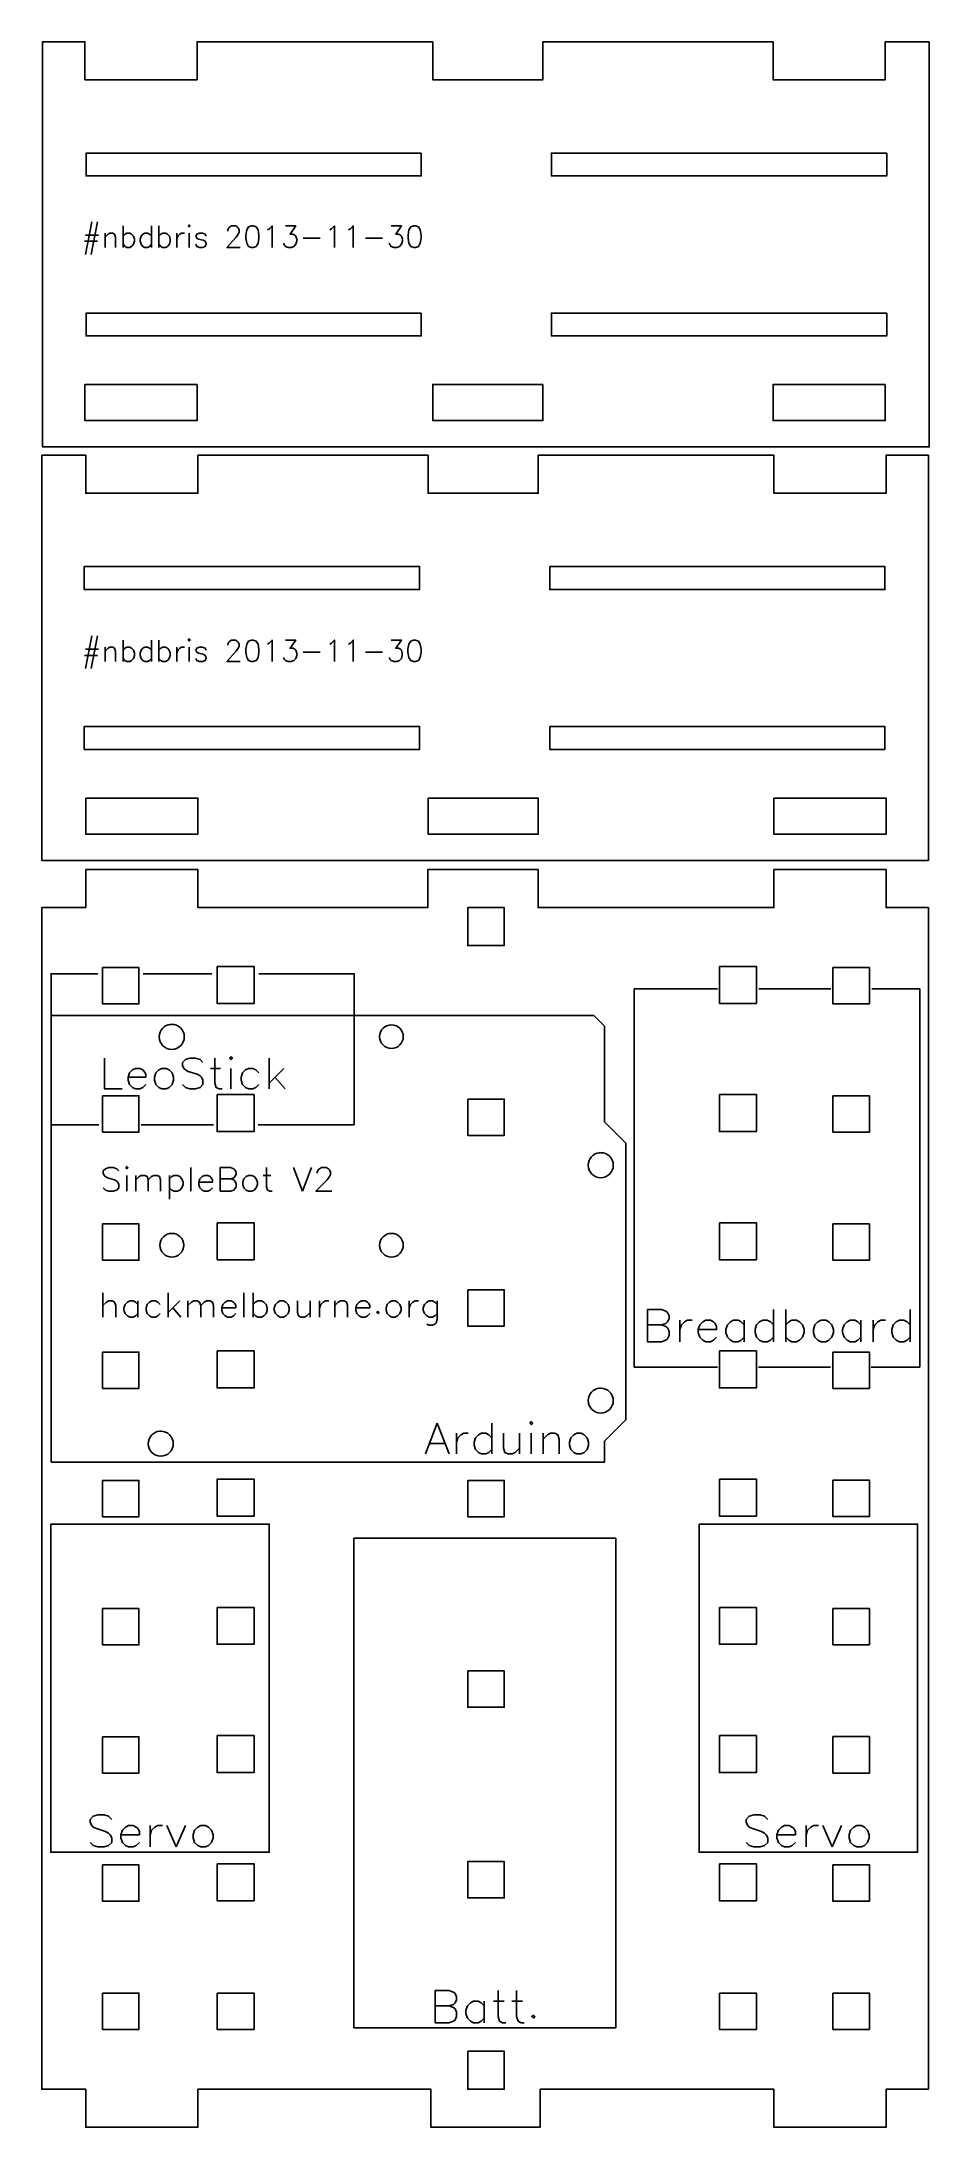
# Model space of a CAD drawing. Extents: x 0 to 105, y 0 to 247.
import ezdxf

# ---------------------------------------------------------------- set-up
doc = ezdxf.new("R2010")
doc.units = 0
for name, color, linetype in [('Additional_Text', 7, 'CONTINUOUS'), ('Arduino', 7, 'CONTINUOUS'), ('Base_plate', 7, 'CONTINUOUS'), ('Battery', 7, 'CONTINUOUS'), ('Breadboard', 7, 'CONTINUOUS'), ('Bumper_plates', 7, 'CONTINUOUS'), ('LeoStick', 7, 'CONTINUOUS'), ('Servos', 7, 'CONTINUOUS')]:
    doc.layers.add(name, color=color, linetype=linetype)

msp = doc.modelspace()

# ---------------------------------------------------------------- linework, layer by layer
at = {"layer": 'Additional_Text', "color": 7}
for points in [[(5.951793, 225.758818), (5.169882, 221.88003)], [(6.622003, 225.758818), (5.840092, 221.88003)], [(9.637948, 225.273969), (9.637948, 222.728515)], [(12.988998, 225.273969), (12.988998, 222.728515)], [(13.882611, 225.273969), (13.882611, 222.728515)], [(17.345363, 225.273969), (17.457065, 225.152757), (17.568766, 225.273969), (17.457065, 225.395181), (17.345363, 225.273969)], [(22.036833, 224.667909), (22.036833, 224.789121), (22.148535, 225.031545), (22.260236, 225.152757), (22.48364, 225.273969), (22.930446, 225.273969), (23.15385, 225.152757), (23.265551, 225.031545), (23.377253, 224.789121), (23.377253, 224.546696), (23.265551, 224.304272), (23.042148, 223.940636), (21.925131, 222.728515), (23.488955, 222.728515)], [(24.829375, 225.273969), (24.49427, 225.152757), (24.270866, 224.789121), (24.159165, 224.18306), (24.159165, 223.819424), (24.270866, 223.213363), (24.49427, 222.849727), (24.829375, 222.728515), (25.052778, 222.728515), (25.387883, 222.849727), (25.611286, 223.213363), (25.722988, 223.819424), (25.722988, 224.18306), (25.611286, 224.789121), (25.387883, 225.152757), (25.052778, 225.273969), (24.829375, 225.273969)], [(26.728303, 224.789121), (26.951706, 224.910333), (27.286811, 225.273969), (27.286811, 222.728515)], [(28.850635, 225.273969), (30.079353, 225.273969), (29.409143, 224.304272), (29.744248, 224.304272), (29.967651, 224.18306), (30.079353, 224.061848), (30.191055, 223.698212), (30.191055, 223.455787), (30.079353, 223.092151), (29.85595, 222.849727), (29.520845, 222.728515), (29.18574, 222.728515), (28.850635, 222.849727), (28.738933, 222.970939), (28.627231, 223.213363)], [(34.100613, 224.789121), (34.324016, 224.910333), (34.659121, 225.273969), (34.659121, 222.728515)], [(36.334646, 224.789121), (36.558049, 224.910333), (36.893154, 225.273969), (36.893154, 222.728515)], [(41.361221, 225.273969), (42.589939, 225.273969), (41.919729, 224.304272), (42.254834, 224.304272), (42.478238, 224.18306), (42.589939, 224.061848), (42.701641, 223.698212), (42.701641, 223.455787), (42.589939, 223.092151), (42.366536, 222.849727), (42.031431, 222.728515), (41.696326, 222.728515), (41.361221, 222.849727), (41.249519, 222.970939), (41.137818, 223.213363)], [(44.042061, 225.273969), (43.706956, 225.152757), (43.483553, 224.789121), (43.371851, 224.18306), (43.371851, 223.819424), (43.483553, 223.213363), (43.706956, 222.849727), (44.042061, 222.728515), (44.265464, 222.728515), (44.600569, 222.849727), (44.823973, 223.213363), (44.935674, 223.819424), (44.935674, 224.18306), (44.823973, 224.789121), (44.600569, 225.152757), (44.265464, 225.273969), (44.042061, 225.273969)], [(5.05818, 223.455787), (6.622003, 223.455787)], [(5.169882, 224.18306), (6.733705, 224.18306)], [(7.515617, 224.425484), (7.515617, 222.728515)], [(7.515617, 223.940636), (7.850722, 224.304272), (8.074125, 224.425484), (8.40923, 224.425484), (8.632633, 224.304272), (8.744335, 223.940636), (8.744335, 222.728515)], [(9.637948, 224.061848), (9.861352, 224.304272), (10.084755, 224.425484), (10.41986, 224.425484), (10.643263, 224.304272), (10.866667, 224.061848), (10.978368, 223.698212), (10.978368, 223.455787), (10.866667, 223.092151), (10.643263, 222.849727), (10.41986, 222.728515), (10.084755, 222.728515), (9.861352, 222.849727), (9.637948, 223.092151)], [(12.988998, 224.061848), (12.765595, 224.304272), (12.542191, 224.425484), (12.207086, 224.425484), (11.983683, 224.304272), (11.76028, 224.061848), (11.648578, 223.698212), (11.648578, 223.455787), (11.76028, 223.092151), (11.983683, 222.849727), (12.207086, 222.728515), (12.542191, 222.728515), (12.765595, 222.849727), (12.988998, 223.092151)], [(13.882611, 224.061848), (14.106015, 224.304272), (14.329418, 224.425484), (14.664523, 224.425484), (14.887926, 224.304272), (15.11133, 224.061848), (15.223031, 223.698212), (15.223031, 223.455787), (15.11133, 223.092151), (14.887926, 222.849727), (14.664523, 222.728515), (14.329418, 222.728515), (14.106015, 222.849727), (13.882611, 223.092151)], [(16.004943, 224.425484), (16.004943, 222.728515)], [(16.004943, 223.698212), (16.116645, 224.061848), (16.340048, 224.304272), (16.563451, 224.425484), (16.898556, 224.425484)], [(17.457065, 224.425484), (17.457065, 222.728515)], [(19.467695, 224.061848), (19.355993, 224.304272), (19.020888, 224.425484), (18.685783, 224.425484), (18.350678, 224.304272), (18.238976, 224.061848), (18.350678, 223.819424), (18.574081, 223.698212), (19.13259, 223.576999), (19.355993, 223.455787), (19.467695, 223.213363), (19.467695, 223.092151), (19.355993, 222.849727), (19.020888, 222.728515), (18.685783, 222.728515), (18.350678, 222.849727), (18.238976, 223.092151)], [(30.972966, 223.819424), (32.983596, 223.819424)], [(38.345276, 223.819424), (40.355906, 223.819424)], [(5.949371, 176.693971), (5.167459, 172.815183)], [(6.619581, 176.693971), (5.837669, 172.815183)], [(9.635526, 176.209122), (9.635526, 173.663668)], [(12.986576, 176.209122), (12.986576, 173.663668)], [(13.880189, 176.209122), (13.880189, 173.663668)], [(17.34294, 176.209122), (17.454642, 176.08791), (17.566344, 176.209122), (17.454642, 176.330334), (17.34294, 176.209122)], [(22.03441, 175.603062), (22.03441, 175.724274), (22.146112, 175.966698), (22.257814, 176.08791), (22.481217, 176.209122), (22.928024, 176.209122), (23.151427, 176.08791), (23.263129, 175.966698), (23.37483, 175.724274), (23.37483, 175.481849), (23.263129, 175.239425), (23.039725, 174.875789), (21.922709, 173.663668), (23.486532, 173.663668)], [(24.826952, 176.209122), (24.491847, 176.08791), (24.268444, 175.724274), (24.156742, 175.118213), (24.156742, 174.754577), (24.268444, 174.148516), (24.491847, 173.78488), (24.826952, 173.663668), (25.050355, 173.663668), (25.38546, 173.78488), (25.608864, 174.148516), (25.720565, 174.754577), (25.720565, 175.118213), (25.608864, 175.724274), (25.38546, 176.08791), (25.050355, 176.209122), (24.826952, 176.209122)], [(26.72588, 175.724274), (26.949284, 175.845486), (27.284389, 176.209122), (27.284389, 173.663668)], [(28.848212, 176.209122), (30.07693, 176.209122), (29.40672, 175.239425), (29.741825, 175.239425), (29.965229, 175.118213), (30.07693, 174.997001), (30.188632, 174.633365), (30.188632, 174.39094), (30.07693, 174.027304), (29.853527, 173.78488), (29.518422, 173.663668), (29.183317, 173.663668), (28.848212, 173.78488), (28.73651, 173.906092), (28.624809, 174.148516)], [(34.09819, 175.724274), (34.321594, 175.845486), (34.656699, 176.209122), (34.656699, 173.663668)], [(36.332223, 175.724274), (36.555627, 175.845486), (36.890732, 176.209122), (36.890732, 173.663668)], [(41.358798, 176.209122), (42.587517, 176.209122), (41.917307, 175.239425), (42.252412, 175.239425), (42.475815, 175.118213), (42.587517, 174.997001), (42.699218, 174.633365), (42.699218, 174.39094), (42.587517, 174.027304), (42.364113, 173.78488), (42.029008, 173.663668), (41.693903, 173.663668), (41.358798, 173.78488), (41.247097, 173.906092), (41.135395, 174.148516)], [(44.039638, 176.209122), (43.704533, 176.08791), (43.48113, 175.724274), (43.369428, 175.118213), (43.369428, 174.754577), (43.48113, 174.148516), (43.704533, 173.78488), (44.039638, 173.663668), (44.263042, 173.663668), (44.598147, 173.78488), (44.82155, 174.148516), (44.933252, 174.754577), (44.933252, 175.118213), (44.82155, 175.724274), (44.598147, 176.08791), (44.263042, 176.209122), (44.039638, 176.209122)], [(5.055757, 174.39094), (6.619581, 174.39094)], [(5.167459, 175.118213), (6.731282, 175.118213)], [(7.513194, 175.360637), (7.513194, 173.663668)], [(7.513194, 174.875789), (7.848299, 175.239425), (8.071702, 175.360637), (8.406807, 175.360637), (8.630211, 175.239425), (8.741912, 174.875789), (8.741912, 173.663668)], [(9.635526, 174.997001), (9.858929, 175.239425), (10.082332, 175.360637), (10.417437, 175.360637), (10.640841, 175.239425), (10.864244, 174.997001), (10.975946, 174.633365), (10.975946, 174.39094), (10.864244, 174.027304), (10.640841, 173.78488), (10.417437, 173.663668), (10.082332, 173.663668), (9.858929, 173.78488), (9.635526, 174.027304)], [(12.986576, 174.997001), (12.763172, 175.239425), (12.539769, 175.360637), (12.204664, 175.360637), (11.981261, 175.239425), (11.757857, 174.997001), (11.646156, 174.633365), (11.646156, 174.39094), (11.757857, 174.027304), (11.981261, 173.78488), (12.204664, 173.663668), (12.539769, 173.663668), (12.763172, 173.78488), (12.986576, 174.027304)], [(13.880189, 174.997001), (14.103592, 175.239425), (14.326996, 175.360637), (14.662101, 175.360637), (14.885504, 175.239425), (15.108907, 174.997001), (15.220609, 174.633365), (15.220609, 174.39094), (15.108907, 174.027304), (14.885504, 173.78488), (14.662101, 173.663668), (14.326996, 173.663668), (14.103592, 173.78488), (13.880189, 174.027304)], [(16.002521, 175.360637), (16.002521, 173.663668)], [(16.002521, 174.633365), (16.114222, 174.997001), (16.337625, 175.239425), (16.561029, 175.360637), (16.896134, 175.360637)], [(17.454642, 175.360637), (17.454642, 173.663668)], [(19.465272, 174.997001), (19.35357, 175.239425), (19.018465, 175.360637), (18.68336, 175.360637), (18.348255, 175.239425), (18.236554, 174.997001), (18.348255, 174.754577), (18.571659, 174.633365), (19.130167, 174.512152), (19.35357, 174.39094), (19.465272, 174.148516), (19.465272, 174.027304), (19.35357, 173.78488), (19.018465, 173.663668), (18.68336, 173.663668), (18.348255, 173.78488), (18.236554, 174.027304)], [(30.970544, 174.754577), (32.981174, 174.754577)], [(38.342853, 174.754577), (40.353483, 174.754577)], [(9.140129, 113.300078), (8.873463, 113.566744), (8.473463, 113.700078), (7.940129, 113.700078), (7.540129, 113.566744), (7.273463, 113.300078), (7.273463, 113.033411), (7.406796, 112.766744), (7.540129, 112.633411), (7.806796, 112.500078), (8.606796, 112.233411), (8.873463, 112.100078), (9.006796, 111.966744), (9.140129, 111.700078), (9.140129, 111.300078), (8.873463, 111.033411), (8.473463, 110.900078), (7.940129, 110.900078), (7.540129, 111.033411), (7.273463, 111.300078)], [(9.940129, 113.700078), (10.073463, 113.566744), (10.206796, 113.700078), (10.073463, 113.833411), (9.940129, 113.700078)], [(17.673463, 113.700078), (17.673463, 110.900078)], [(21.140129, 113.700078), (21.140129, 110.900078)], [(21.140129, 113.700078), (22.340129, 113.700078), (22.740129, 113.566744), (22.873463, 113.433411), (23.006796, 113.166744), (23.006796, 112.900078), (22.873463, 112.633411), (22.740129, 112.500078), (22.340129, 112.366744)], [(26.606796, 113.700078), (26.606796, 111.433411), (26.740129, 111.033411), (27.006796, 110.900078), (27.273462, 110.900078)], [(29.806796, 113.700078), (30.873462, 110.900078)], [(31.940129, 113.700078), (30.873462, 110.900078)], [(32.606796, 113.033411), (32.606796, 113.166744), (32.740129, 113.433411), (32.873462, 113.566744), (33.140129, 113.700078), (33.673462, 113.700078), (33.940129, 113.566744), (34.073462, 113.433411), (34.206796, 113.166744), (34.206796, 112.900078), (34.073462, 112.633411), (33.806796, 112.233411), (32.473462, 110.900078), (34.340129, 110.900078)], [(10.073463, 112.766744), (10.073463, 110.900078)], [(11.140129, 112.766744), (11.140129, 110.900078)], [(11.140129, 112.233411), (11.540129, 112.633411), (11.806796, 112.766744), (12.206796, 112.766744), (12.473463, 112.633411), (12.606796, 112.233411), (12.606796, 110.900078)], [(12.606796, 112.233411), (13.006796, 112.633411), (13.273463, 112.766744), (13.673463, 112.766744), (13.940129, 112.633411), (14.073463, 112.233411), (14.073463, 110.900078)], [(15.140129, 112.766744), (15.140129, 109.966744)], [(15.140129, 112.366744), (15.406796, 112.633411), (15.673463, 112.766744), (16.073463, 112.766744), (16.340129, 112.633411), (16.606796, 112.366744), (16.740129, 111.966744), (16.740129, 111.700078), (16.606796, 111.300078), (16.340129, 111.033411), (16.073463, 110.900078), (15.673463, 110.900078), (15.406796, 111.033411), (15.140129, 111.300078)], [(18.606796, 111.966744), (20.206796, 111.966744), (20.206796, 112.233411), (20.073463, 112.500078), (19.940129, 112.633411), (19.673463, 112.766744), (19.273463, 112.766744), (19.006796, 112.633411), (18.740129, 112.366744), (18.606796, 111.966744), (18.606796, 111.700078), (18.740129, 111.300078), (19.006796, 111.033411), (19.273463, 110.900078), (19.673463, 110.900078), (19.940129, 111.033411), (20.206796, 111.300078)], [(21.140129, 112.366744), (22.340129, 112.366744), (22.740129, 112.233411), (22.873463, 112.100078), (23.006796, 111.833411), (23.006796, 111.433411), (22.873463, 111.166744), (22.740129, 111.033411), (22.340129, 110.900078), (21.140129, 110.900078)], [(24.473462, 112.766744), (24.206796, 112.633411), (23.940129, 112.366744), (23.806796, 111.966744), (23.806796, 111.700078), (23.940129, 111.300078), (24.206796, 111.033411), (24.473462, 110.900078), (24.873462, 110.900078), (25.140129, 111.033411), (25.406796, 111.300078), (25.540129, 111.700078), (25.540129, 111.966744), (25.406796, 112.366744), (25.140129, 112.633411), (24.873462, 112.766744), (24.473462, 112.766744)], [(26.206796, 112.766744), (27.140129, 112.766744)], [(7.249087, 98.878623), (7.249087, 95.982071)], [(14.973225, 98.878623), (14.973225, 95.982071)], [(23.938742, 98.878623), (23.938742, 95.982071)], [(25.042191, 98.878623), (25.042191, 95.982071)], [(7.249087, 97.361381), (7.66288, 97.775174), (7.938742, 97.913105), (8.352535, 97.913105), (8.628398, 97.775174), (8.766329, 97.361381), (8.766329, 95.982071)], [(11.387018, 97.499312), (11.111156, 97.775174), (10.835294, 97.913105), (10.421501, 97.913105), (10.145639, 97.775174), (9.869777, 97.499312), (9.731846, 97.085519), (9.731846, 96.809657), (9.869777, 96.395864), (10.145639, 96.120002), (10.421501, 95.982071), (10.835294, 95.982071), (11.111156, 96.120002), (11.387018, 96.395864)], [(11.387018, 97.913105), (11.387018, 95.982071)], [(14.007708, 97.499312), (13.731846, 97.775174), (13.455984, 97.913105), (13.042191, 97.913105), (12.766329, 97.775174), (12.490466, 97.499312), (12.352535, 97.085519), (12.352535, 96.809657), (12.490466, 96.395864), (12.766329, 96.120002), (13.042191, 95.982071), (13.455984, 95.982071), (13.731846, 96.120002), (14.007708, 96.395864)], [(16.352535, 97.913105), (14.973225, 96.533795)], [(15.524949, 97.085519), (16.490466, 95.982071)], [(17.318053, 97.913105), (17.318053, 95.982071)], [(17.318053, 97.361381), (17.731846, 97.775174), (18.007708, 97.913105), (18.421501, 97.913105), (18.697363, 97.775174), (18.835294, 97.361381), (18.835294, 95.982071)], [(18.835294, 97.361381), (19.249087, 97.775174), (19.524949, 97.913105), (19.938742, 97.913105), (20.214604, 97.775174), (20.352535, 97.361381), (20.352535, 95.982071)], [(21.318053, 97.085519), (22.973225, 97.085519), (22.973225, 97.361381), (22.835294, 97.637243), (22.697363, 97.775174), (22.421501, 97.913105), (22.007708, 97.913105), (21.731846, 97.775174), (21.455984, 97.499312), (21.318053, 97.085519), (21.318053, 96.809657), (21.455984, 96.395864), (21.731846, 96.120002), (22.007708, 95.982071), (22.421501, 95.982071), (22.697363, 96.120002), (22.973225, 96.395864)], [(25.042191, 97.499312), (25.318053, 97.775174), (25.593915, 97.913105), (26.007708, 97.913105), (26.28357, 97.775174), (26.559432, 97.499312), (26.697363, 97.085519), (26.697363, 96.809657), (26.559432, 96.395864), (26.28357, 96.120002), (26.007708, 95.982071), (25.593915, 95.982071), (25.318053, 96.120002), (25.042191, 96.395864)], [(28.214604, 97.913105), (27.938742, 97.775174), (27.66288, 97.499312), (27.524949, 97.085519), (27.524949, 96.809657), (27.66288, 96.395864), (27.938742, 96.120002), (28.214604, 95.982071), (28.628397, 95.982071), (28.90426, 96.120002), (29.180122, 96.395864), (29.318053, 96.809657), (29.318053, 97.085519), (29.180122, 97.499312), (28.90426, 97.775174), (28.628397, 97.913105), (28.214604, 97.913105)], [(30.28357, 97.913105), (30.28357, 96.533795), (30.421501, 96.120002), (30.697363, 95.982071), (31.111156, 95.982071), (31.387018, 96.120002), (31.800811, 96.533795)], [(31.800811, 97.913105), (31.800811, 95.982071)], [(32.90426, 97.913105), (32.90426, 95.982071)], [(32.90426, 97.085519), (33.042191, 97.499312), (33.318053, 97.775174), (33.593915, 97.913105), (34.007708, 97.913105)], [(34.697363, 97.913105), (34.697363, 95.982071)], [(34.697363, 97.361381), (35.111156, 97.775174), (35.387018, 97.913105), (35.800811, 97.913105), (36.076673, 97.775174), (36.214604, 97.361381), (36.214604, 95.982071)], [(37.180122, 97.085519), (38.835294, 97.085519), (38.835294, 97.361381), (38.697363, 97.637243), (38.559432, 97.775174), (38.28357, 97.913105), (37.869777, 97.913105), (37.593915, 97.775174), (37.318053, 97.499312), (37.180122, 97.085519), (37.180122, 96.809657), (37.318053, 96.395864), (37.593915, 96.120002), (37.869777, 95.982071), (38.28357, 95.982071), (38.559432, 96.120002), (38.835294, 96.395864)], [(39.800811, 96.671726), (39.66288, 96.533795), (39.800811, 96.395864), (39.938742, 96.533795), (39.800811, 96.671726)], [(41.455984, 97.913105), (41.180122, 97.775174), (40.904259, 97.499312), (40.766328, 97.085519), (40.766328, 96.809657), (40.904259, 96.395864), (41.180122, 96.120002), (41.455984, 95.982071), (41.869777, 95.982071), (42.145639, 96.120002), (42.421501, 96.395864), (42.559432, 96.809657), (42.559432, 97.085519), (42.421501, 97.499312), (42.145639, 97.775174), (41.869777, 97.913105), (41.455984, 97.913105)], [(43.524949, 97.913105), (43.524949, 95.982071)], [(43.524949, 97.085519), (43.66288, 97.499312), (43.938742, 97.775174), (44.214604, 97.913105), (44.628397, 97.913105)], [(46.835294, 97.499312), (46.559432, 97.775174), (46.28357, 97.913105), (45.869777, 97.913105), (45.593915, 97.775174), (45.318053, 97.499312), (45.180122, 97.085519), (45.180122, 96.809657), (45.318053, 96.395864), (45.593915, 96.120002), (45.869777, 95.982071), (46.28357, 95.982071), (46.559432, 96.120002), (46.835294, 96.395864)], [(46.835294, 97.913105), (46.835294, 95.706209), (46.697363, 95.292416), (46.559432, 95.154485), (46.28357, 95.016554), (45.869777, 95.016554), (45.593915, 95.154485)]]:
    msp.add_lwpolyline(points, dxfattribs=at)
at = {"layer": 'Arduino', "color": 7}
for points in [[(1.1, 78.783874), (66.636818, 78.783874), (66.636818, 81.304525), (69.157461, 83.825167), (69.157461, 116.593569), (66.636818, 119.114217), (66.636818, 130.457132), (65.37649, 131.717457), (1.1, 131.717452), (1.1, 78.783874)], [(46.843466, 83.433657), (45.452162, 79.781483)], [(46.843466, 83.433657), (48.234771, 79.781483)], [(49.104336, 82.216266), (49.104336, 79.781483)], [(49.104336, 81.172787), (49.278249, 81.694526), (49.626075, 82.042353), (49.973901, 82.216266), (50.49564, 82.216266)], [(53.278249, 81.694526), (52.930423, 82.042353), (52.582597, 82.216266), (52.060858, 82.216266), (51.713031, 82.042353), (51.365205, 81.694526), (51.191292, 81.172787), (51.191292, 80.824961), (51.365205, 80.303222), (51.713031, 79.955396), (52.060858, 79.781483), (52.582597, 79.781483), (52.930423, 79.955396), (53.278249, 80.303222)], [(53.278249, 83.433657), (53.278249, 79.781483)], [(54.669553, 82.216266), (54.669553, 80.477135), (54.843466, 79.955396), (55.191292, 79.781483), (55.713031, 79.781483), (56.060858, 79.955396), (56.582597, 80.477135)], [(56.582597, 82.216266), (56.582597, 79.781483)], [(57.799988, 83.433657), (57.973901, 83.259744), (58.147814, 83.433657), (57.973901, 83.60757), (57.799988, 83.433657)], [(57.973901, 82.216266), (57.973901, 79.781483)], [(59.365205, 82.216266), (59.365205, 79.781483)], [(59.365205, 81.520613), (59.886945, 82.042353), (60.234771, 82.216266), (60.75651, 82.216266), (61.104336, 82.042353), (61.278249, 81.520613), (61.278249, 79.781483)], [(63.365205, 82.216266), (63.017379, 82.042353), (62.669553, 81.694526), (62.49564, 81.172787), (62.49564, 80.824961), (62.669553, 80.303222), (63.017379, 79.955396), (63.365205, 79.781483), (63.886945, 79.781483), (64.234771, 79.955396), (64.582597, 80.303222), (64.75651, 80.824961), (64.75651, 81.172787), (64.582597, 81.694526), (64.234771, 82.042353), (63.886945, 82.216266), (63.365205, 82.216266)], [(45.973901, 80.998874), (47.713031, 80.998874)]]:
    msp.add_lwpolyline(points, dxfattribs=at)
at = {"layer": 'Base_plate', "color": 7}
for points in [[(5.203472, 149.000901), (5.203472, 144.502985), (0, 144.502985), (0, 4.503138), (5.203472, 4.503138), (5.203472, -0.003612), (18.494375, -0.003612), (18.494375, 4.503138), (46.090417, 4.503138), (46.090417, -0.003612), (59.010903, -0.003612), (59.010903, 4.503138), (86.703958, 4.503138), (86.703958, -0.003612), (99.986042, -0.003612), (99.986042, 4.503138), (105.004306, 4.503138), (105.004306, 144.502985), (99.986042, 144.502985), (99.986042, 149.000901), (86.703958, 149.000901), (86.703958, 144.502985), (58.781597, 144.502985), (58.781597, 149.000901), (45.737639, 149.000901), (45.737639, 144.502985), (18.494375, 144.502985), (18.494375, 149.000901), (5.203472, 149.000901), (5.203472, 149.000901)], [(50.447222, 144.502985), (54.759931, 144.502985), (54.759931, 139.996249), (50.447222, 139.996249), (50.447222, 144.502985), (50.447222, 144.502985)], [(7.196667, 137.403332), (11.500556, 137.403332), (11.500556, 133.090624), (7.196667, 133.090624), (7.196667, 137.403332), (7.196667, 137.403332)], [(20.760972, 137.535624), (25.135417, 137.535624), (25.135417, 133.161179), (20.760972, 133.161179), (20.760972, 137.535624), (20.760972, 137.535624)], [(80.248125, 137.535624), (84.631389, 137.535624), (84.631389, 133.161179), (80.248125, 133.161179), (80.248125, 137.535624), (80.248125, 137.535624)], [(93.688958, 137.403332), (98.001667, 137.403332), (98.001667, 133.099443), (93.688958, 133.099443), (93.688958, 137.403332), (93.688958, 137.403332)], [(15.248819, 130.674096), (15.248819, 130.674096)], [(41.407292, 130.621179), (41.407292, 130.621179)], [(7.196667, 122.216249), (11.500556, 122.216249), (11.500556, 117.90354), (7.196667, 117.90354), (7.196667, 122.216249), (7.196667, 122.216249)], [(20.760972, 122.34854), (25.135417, 122.34854), (25.135417, 117.974096), (20.760972, 117.974096), (20.760972, 122.34854), (20.760972, 122.34854)], [(50.447222, 121.810554), (54.759931, 121.810554), (54.759931, 117.506665), (50.447222, 117.506665), (50.447222, 121.810554), (50.447222, 121.810554)], [(80.248125, 122.34854), (84.631389, 122.34854), (84.631389, 117.974096), (80.248125, 117.974096), (80.248125, 122.34854), (80.248125, 122.34854)], [(93.688958, 122.216249), (98.001667, 122.216249), (98.001667, 117.91236), (93.688958, 117.91236), (93.688958, 122.216249), (93.688958, 122.216249)], [(66.048819, 115.469374), (66.048819, 115.469374)], [(7.196667, 107.020346), (11.500556, 107.020346), (11.500556, 102.716457), (7.196667, 102.716457), (7.196667, 107.020346), (7.196667, 107.020346)], [(20.760972, 107.161457), (25.135417, 107.161457), (25.135417, 102.787013), (20.760972, 102.787013), (20.760972, 107.161457), (20.760972, 107.161457)], [(80.248125, 107.161457), (84.631389, 107.161457), (84.631389, 102.787013), (80.248125, 102.787013), (80.248125, 107.161457), (80.248125, 107.161457)], [(93.688958, 107.029165), (98.001667, 107.029165), (98.001667, 102.725276), (93.688958, 102.725276), (93.688958, 107.029165), (93.688958, 107.029165)], [(15.407569, 105.909096), (15.407569, 105.909096)], [(41.407292, 105.909096), (41.407292, 105.909096)], [(50.447222, 99.232776), (54.759931, 99.232776), (54.759931, 94.920068), (50.447222, 94.920068), (50.447222, 99.232776), (50.447222, 99.232776)], [(7.196667, 91.833263), (11.500556, 91.833263), (11.500556, 87.529374), (7.196667, 87.529374), (7.196667, 91.833263), (7.196667, 91.833263)], [(20.760972, 91.974374), (25.135417, 91.974374), (25.135417, 87.599929), (20.760972, 87.599929), (20.760972, 91.974374), (20.760972, 91.974374)], [(80.248125, 91.974374), (84.631389, 91.974374), (84.631389, 87.599929), (80.248125, 87.599929), (80.248125, 91.974374), (80.248125, 91.974374)], [(93.688958, 91.842082), (98.001667, 91.842082), (98.001667, 87.538193), (93.688958, 87.538193), (93.688958, 91.842082), (93.688958, 91.842082)], [(66.048819, 87.573471), (66.048819, 87.573471)], [(13.943542, 82.475832), (13.943542, 82.475832)], [(7.196667, 76.646179), (11.500556, 76.646179), (11.500556, 72.34229), (7.196667, 72.34229), (7.196667, 76.646179), (7.196667, 76.646179)], [(20.760972, 76.78729), (25.135417, 76.78729), (25.135417, 72.412846), (20.760972, 72.412846), (20.760972, 76.78729), (20.760972, 76.78729)], [(50.447222, 76.646179), (54.759931, 76.646179), (54.759931, 72.34229), (50.447222, 72.34229), (50.447222, 76.646179), (50.447222, 76.646179)], [(80.248125, 76.78729), (84.631389, 76.78729), (84.631389, 72.412846), (80.248125, 72.412846), (80.248125, 76.78729), (80.248125, 76.78729)], [(93.688958, 76.654999), (98.001667, 76.654999), (98.001667, 72.35111), (93.688958, 72.35111), (93.688958, 76.654999), (93.688958, 76.654999)], [(7.196667, 61.459096), (11.500556, 61.459096), (11.500556, 57.155207), (7.196667, 57.155207), (7.196667, 61.459096), (7.196667, 61.459096)], [(20.760972, 61.600207), (25.135417, 61.600207), (25.135417, 57.216943), (20.760972, 57.216943), (20.760972, 61.600207), (20.760972, 61.600207)], [(80.248125, 61.600207), (84.631389, 61.600207), (84.631389, 57.216943), (80.248125, 57.216943), (80.248125, 61.600207), (80.248125, 61.600207)], [(93.688958, 61.467915), (98.001667, 61.467915), (98.001667, 57.164026), (93.688958, 57.164026), (93.688958, 61.467915), (93.688958, 61.467915)], [(50.447222, 54.068401), (54.759931, 54.068401), (54.759931, 49.755693), (50.447222, 49.755693), (50.447222, 54.068401), (50.447222, 54.068401)], [(7.196667, 46.272013), (11.500556, 46.272013), (11.500556, 41.968124), (7.196667, 41.968124), (7.196667, 46.272013), (7.196667, 46.272013)], [(20.760972, 46.404304), (25.135417, 46.404304), (25.135417, 42.02986), (20.760972, 42.02986), (20.760972, 46.404304), (20.760972, 46.404304)], [(80.248125, 46.404304), (84.631389, 46.404304), (84.631389, 42.02986), (80.248125, 42.02986), (80.248125, 46.404304), (80.248125, 46.404304)], [(93.688958, 46.280832), (98.001667, 46.280832), (98.001667, 41.968124), (93.688958, 41.968124), (93.688958, 46.280832), (93.688958, 46.280832)], [(7.196667, 31.084929), (11.500556, 31.084929), (11.500556, 26.78104), (7.196667, 26.78104), (7.196667, 31.084929), (7.196667, 31.084929)], [(20.760972, 31.217221), (25.135417, 31.217221), (25.135417, 26.842776), (20.760972, 26.842776), (20.760972, 31.217221), (20.760972, 31.217221)], [(50.447222, 31.481804), (54.759931, 31.481804), (54.759931, 27.169096), (50.447222, 27.169096), (50.447222, 31.481804), (50.447222, 31.481804)], [(80.248125, 31.217221), (84.631389, 31.217221), (84.631389, 26.842776), (80.248125, 26.842776), (80.248125, 31.217221), (80.248125, 31.217221)], [(93.688958, 31.093749), (98.001667, 31.093749), (98.001667, 26.78104), (93.688958, 26.78104), (93.688958, 31.093749), (93.688958, 31.093749)], [(7.196667, 15.897846), (11.500556, 15.897846), (11.500556, 11.593971), (7.196667, 11.593971), (7.196667, 15.897846), (7.196667, 15.897846)], [(20.760972, 15.897846), (25.135417, 15.897846), (25.135417, 11.593971), (20.760972, 11.593971), (20.760972, 15.897846), (20.760972, 15.897846)], [(80.248125, 15.897846), (84.631389, 15.897846), (84.631389, 11.593971), (80.248125, 11.593971), (80.248125, 15.897846), (80.248125, 15.897846)], [(93.688958, 15.897846), (98.001667, 15.897846), (98.001667, 11.593971), (93.688958, 11.593971), (93.688958, 15.897846), (93.688958, 15.897846)], [(50.447222, 9.001026), (54.759931, 9.001026), (54.759931, 4.503138), (50.447222, 4.503138), (50.447222, 9.001026), (50.447222, 9.001026)]]:
    msp.add_lwpolyline(points, dxfattribs=at)
for points in [[(13.917083, 129.192429), (13.917083, 129.959964), (14.501393, 130.598266), (15.248819, 130.674096)], [(15.39875, 127.710763), (14.580046, 127.710763), (13.917083, 128.373725), (13.917083, 129.192429)], [(15.248819, 130.674096), (15.298648, 130.679148), (15.347581, 130.674096), (15.39875, 130.674096)], [(15.39875, 130.674096), (16.217453, 130.674096), (16.880417, 130.011136), (16.880417, 129.192429)], [(16.880417, 129.192429), (16.880417, 128.373725), (16.217453, 127.710763), (15.39875, 127.710763)], [(39.996181, 129.218888), (39.996181, 129.99446), (40.63172, 130.621179), (41.407292, 130.621179)], [(41.407292, 127.816596), (40.63172, 127.816596), (39.996181, 128.443315), (39.996181, 129.218888)], [(41.407292, 130.621179), (42.182864, 130.621179), (42.809583, 129.99446), (42.809583, 129.218888)], [(42.809583, 129.218888), (42.809583, 128.443315), (42.182864, 127.816596), (41.407292, 127.816596)], [(64.717083, 113.987707), (64.717083, 114.755241), (65.301393, 115.393543), (66.048819, 115.469374)], [(66.19875, 112.50604), (65.380046, 112.50604), (64.717083, 113.169003), (64.717083, 113.987707)], [(66.048819, 115.469374), (66.098649, 115.474425), (66.14758, 115.469374), (66.19875, 115.469374)], [(66.19875, 115.469374), (67.017454, 115.469374), (67.680417, 114.806414), (67.680417, 113.987707)], [(67.680417, 113.987707), (67.680417, 113.169003), (67.017454, 112.50604), (66.19875, 112.50604)], [(13.996458, 104.506804), (13.996458, 105.282376), (14.631997, 105.909096), (15.407569, 105.909096)], [(15.407569, 103.095693), (14.631997, 103.095693), (13.996458, 103.731232), (13.996458, 104.506804)], [(15.407569, 105.909096), (16.183142, 105.909096), (16.809861, 105.282376), (16.809861, 104.506804)], [(16.809861, 104.506804), (16.809861, 103.731232), (16.183142, 103.095693), (15.407569, 103.095693)], [(39.996181, 104.506804), (39.996181, 105.282376), (40.63172, 105.909096), (41.407292, 105.909096)], [(41.407292, 103.095693), (40.63172, 103.095693), (39.996181, 103.731232), (39.996181, 104.506804)], [(41.407292, 105.909096), (42.182864, 105.909096), (42.809583, 105.282376), (42.809583, 104.506804)], [(42.809583, 104.506804), (42.809583, 103.731232), (42.182864, 103.095693), (41.407292, 103.095693)], [(64.717083, 86.091804), (64.717083, 86.859339), (65.301393, 87.497641), (66.048819, 87.573471)], [(66.048819, 87.573471), (66.098649, 87.578523), (66.14758, 87.573471), (66.19875, 87.573471)], [(66.19875, 87.573471), (67.017454, 87.573471), (67.680417, 86.910511), (67.680417, 86.091804)], [(66.19875, 84.610138), (65.380046, 84.610138), (64.717083, 85.2731), (64.717083, 86.091804)], [(67.680417, 86.091804), (67.680417, 85.2731), (67.017454, 84.610138), (66.19875, 84.610138)], [(12.611806, 80.985346), (12.611806, 81.75288), (13.196115, 82.399034), (13.943542, 82.475832)], [(13.943542, 82.475832), (13.99337, 82.48094), (14.042303, 82.475832), (14.093472, 82.475832)], [(14.093472, 82.475832), (14.912175, 82.475832), (15.575139, 81.804053), (15.575139, 80.985346)], [(14.093472, 79.503679), (13.274768, 79.503679), (12.611806, 80.166642), (12.611806, 80.985346)], [(15.575139, 80.985346), (15.575139, 80.166642), (14.912175, 79.503679), (14.093472, 79.503679)]]:
    msp.add_open_spline(points, degree=3, dxfattribs=at)
at = {"layer": 'Battery', "color": 7}
for points in [[(36.967174, 69.779916), (67.967174, 69.779916), (67.967174, 11.779916), (36.967174, 11.779916), (36.967174, 69.779916)], [(46.578483, 16.198836), (46.578483, 12.380655)], [(46.578483, 16.198836), (48.214847, 16.198836), (48.760302, 16.017018), (48.94212, 15.8352), (49.123938, 15.471564), (49.123938, 15.107927), (48.94212, 14.744291), (48.760302, 14.562473), (48.214847, 14.380655)], [(52.396665, 14.380655), (52.033029, 14.744291), (51.669393, 14.926109), (51.123938, 14.926109), (50.760302, 14.744291), (50.396665, 14.380655), (50.214847, 13.8352), (50.214847, 13.471564), (50.396665, 12.926109), (50.760302, 12.562473), (51.123938, 12.380655), (51.669393, 12.380655), (52.033029, 12.562473), (52.396665, 12.926109)], [(52.396665, 14.926109), (52.396665, 12.380655)], [(53.487574, 14.926109), (54.760302, 14.926109)], [(54.033029, 16.198836), (54.033029, 13.107927), (54.214847, 12.562473), (54.578483, 12.380655), (54.94212, 12.380655)], [(55.669393, 14.926109), (56.94212, 14.926109)], [(56.214847, 16.198836), (56.214847, 13.107927), (56.396665, 12.562473), (56.760302, 12.380655), (57.123938, 12.380655)], [(46.578483, 14.380655), (48.214847, 14.380655), (48.760302, 14.198836), (48.94212, 14.017018), (49.123938, 13.653382), (49.123938, 13.107927), (48.94212, 12.744291), (48.760302, 12.562473), (48.214847, 12.380655), (46.578483, 12.380655)], [(58.214847, 13.289745), (58.033029, 13.107927), (58.214847, 12.926109), (58.396665, 13.107927), (58.214847, 13.289745)]]:
    msp.add_lwpolyline(points, dxfattribs=at)
at = {"layer": 'Breadboard', "color": 7}
for points in [[(79.999998, 90.071087), (70.169752, 90.070522), (70.169752, 134.872005), (79.999998, 134.872005)], [(84.9, 134.872005), (93.457, 134.872005)], [(98.300001, 134.872005), (103.971107, 134.872005), (103.971107, 90.070522), (98.224566, 90.071087)], [(71.738264, 96.880291), (71.738264, 93.062109)], [(71.738264, 96.880291), (73.374628, 96.880291), (73.920083, 96.698473), (74.101901, 96.516655), (74.283719, 96.153018), (74.283719, 95.789382), (74.101901, 95.425746), (73.920083, 95.243927), (73.374628, 95.062109)], [(86.647355, 96.880291), (86.647355, 93.062109)], [(88.101901, 96.880291), (88.101901, 93.062109)], [(102.829173, 96.880291), (102.829173, 93.062109)], [(71.738264, 95.062109), (73.374628, 95.062109), (73.920083, 94.880291), (74.101901, 94.698473), (74.283719, 94.334837), (74.283719, 93.789382), (74.101901, 93.425746), (73.920083, 93.243927), (73.374628, 93.062109), (71.738264, 93.062109)], [(75.556446, 95.607564), (75.556446, 93.062109)], [(75.556446, 94.516655), (75.738264, 95.062109), (76.101901, 95.425746), (76.465537, 95.607564), (77.010992, 95.607564)], [(77.738264, 94.516655), (79.920083, 94.516655), (79.920083, 94.880291), (79.738264, 95.243927), (79.556446, 95.425746), (79.19281, 95.607564), (78.647355, 95.607564), (78.283719, 95.425746), (77.920083, 95.062109), (77.738264, 94.516655), (77.738264, 94.153018), (77.920083, 93.607564), (78.283719, 93.243927), (78.647355, 93.062109), (79.19281, 93.062109), (79.556446, 93.243927), (79.920083, 93.607564)], [(83.19281, 95.062109), (82.829173, 95.425746), (82.465537, 95.607564), (81.920083, 95.607564), (81.556446, 95.425746), (81.19281, 95.062109), (81.010992, 94.516655), (81.010992, 94.153018), (81.19281, 93.607564), (81.556446, 93.243927), (81.920083, 93.062109), (82.465537, 93.062109), (82.829173, 93.243927), (83.19281, 93.607564)], [(83.19281, 95.607564), (83.19281, 93.062109)], [(86.647355, 95.062109), (86.283719, 95.425746), (85.920083, 95.607564), (85.374628, 95.607564), (85.010992, 95.425746), (84.647355, 95.062109), (84.465537, 94.516655), (84.465537, 94.153018), (84.647355, 93.607564), (85.010992, 93.243927), (85.374628, 93.062109), (85.920083, 93.062109), (86.283719, 93.243927), (86.647355, 93.607564)], [(88.101901, 95.062109), (88.465537, 95.425746), (88.829173, 95.607564), (89.374628, 95.607564), (89.738264, 95.425746), (90.101901, 95.062109), (90.283719, 94.516655), (90.283719, 94.153018), (90.101901, 93.607564), (89.738264, 93.243927), (89.374628, 93.062109), (88.829173, 93.062109), (88.465537, 93.243927), (88.101901, 93.607564)], [(92.283719, 95.607564), (91.920083, 95.425746), (91.556446, 95.062109), (91.374628, 94.516655), (91.374628, 94.153018), (91.556446, 93.607564), (91.920083, 93.243927), (92.283719, 93.062109), (92.829173, 93.062109), (93.19281, 93.243927), (93.556446, 93.607564), (93.738264, 94.153018), (93.738264, 94.516655), (93.556446, 95.062109), (93.19281, 95.425746), (92.829173, 95.607564), (92.283719, 95.607564)], [(97.010992, 95.062109), (96.647355, 95.425746), (96.283719, 95.607564), (95.738264, 95.607564), (95.374628, 95.425746), (95.010992, 95.062109), (94.829173, 94.516655), (94.829173, 94.153018), (95.010992, 93.607564), (95.374628, 93.243927), (95.738264, 93.062109), (96.283719, 93.062109), (96.647355, 93.243927), (97.010992, 93.607564)], [(97.010992, 95.607564), (97.010992, 93.062109)], [(98.465537, 95.607564), (98.465537, 93.062109)], [(98.465537, 94.516655), (98.647355, 95.062109), (99.010992, 95.425746), (99.374628, 95.607564), (99.920082, 95.607564)], [(102.829173, 95.062109), (102.465537, 95.425746), (102.101901, 95.607564), (101.556446, 95.607564), (101.19281, 95.425746), (100.829173, 95.062109), (100.647355, 94.516655), (100.647355, 94.153018), (100.829173, 93.607564), (101.19281, 93.243927), (101.556446, 93.062109), (102.101901, 93.062109), (102.465537, 93.243927), (102.829173, 93.607564)], [(93.399999, 90.071087), (84.884, 90.071087)]]:
    msp.add_lwpolyline(points, dxfattribs=at)
at = {"layer": 'Bumper_plates', "color": 7}
for points in [[(105.0955, 247.095538), (105.0955, 199.095504), (0.0955, 199.095504), (0.0955, 247.09547), (5.1065, 247.09547), (5.1065, 242.595504), (18.388498, 242.595504), (18.388498, 247.09547), (46.310499, 247.09547), (46.310499, 242.595504), (59.3545, 242.595504), (59.3545, 247.09547), (86.5985, 247.09547), (86.5985, 242.595504), (99.889499, 242.595504), (99.889499, 247.09547), (105.0955, 247.095538)], [(44.948402, 233.900935), (5.243262, 233.900935), (5.243262, 231.193365), (44.948402, 231.193365), (44.948402, 233.900935)], [(100.052291, 233.900935), (60.347152, 233.900935), (60.347152, 231.193365), (100.052291, 231.193365), (100.052291, 233.900935)], [(44.948402, 214.947949), (5.243262, 214.947949), (5.243262, 212.240379), (44.948402, 212.240379), (44.948402, 214.947949)], [(100.052291, 214.947949), (60.347152, 214.947949), (60.347152, 212.240379), (100.052291, 212.240379), (100.052291, 214.947949)], [(18.388498, 206.490102), (5.1065, 206.490102), (5.1065, 202.212671), (18.388498, 202.212671), (18.388498, 206.490102)], [(59.3545, 206.490102), (46.310499, 206.490102), (46.310499, 202.212671), (59.3545, 202.212671), (59.3545, 206.490102)], [(99.889499, 206.490102), (86.5985, 206.490102), (86.5985, 202.212671), (99.889499, 202.212671), (99.889499, 206.490102)], [(0, 198.09554), (0, 150.095506), (104.999999, 150.095506), (104.999999, 198.095472), (99.988999, 198.095472), (99.988999, 193.595506), (86.707001, 193.595506), (86.707001, 198.095472), (58.785001, 198.095472), (58.785001, 193.595506), (45.741, 193.595506), (45.741, 198.095472), (18.497, 198.095472), (18.497, 193.595506), (5.206, 193.595506), (5.206, 198.095472), (0, 198.09554)], [(5.043208, 184.900937), (44.748348, 184.900937), (44.748348, 182.193367), (5.043208, 182.193367), (5.043208, 184.900937)], [(60.147098, 184.900937), (99.852237, 184.900937), (99.852237, 182.193367), (60.147098, 182.193367), (60.147098, 184.900937)], [(5.043208, 165.947951), (44.748348, 165.947951), (44.748348, 163.240381), (5.043208, 163.240381), (5.043208, 165.947951)], [(60.147098, 165.947951), (99.852237, 165.947951), (99.852237, 163.240381), (60.147098, 163.240381), (60.147098, 165.947951)], [(5.206, 157.490104), (18.497, 157.490104), (18.497, 153.212673), (5.206, 153.212673), (5.206, 157.490104)], [(45.741, 157.490104), (58.785001, 157.490104), (58.785001, 153.212673), (45.741, 153.212673), (45.741, 157.490104)], [(86.707001, 157.490104), (99.988999, 157.490104), (99.988999, 153.212673), (86.707001, 153.212673), (86.707001, 157.490104)]]:
    msp.add_lwpolyline(points, dxfattribs=at)
at = {"layer": 'LeoStick', "color": 7}
for points in [[(6.77, 118.784398), (1.1, 118.784398), (1.1, 136.671095), (6.659703, 136.671005)], [(11.999997, 136.671005), (20.148629, 136.671033)], [(25.7, 136.671005), (36.986698, 136.671095), (36.986698, 118.784398), (25.621694, 118.784398)], [(7.443282, 126.667638), (7.443282, 123.015464), (9.530239, 123.015464)], [(19.095456, 126.145898), (18.74763, 126.493725), (18.225891, 126.667638), (17.530239, 126.667638), (17.0085, 126.493725), (16.660673, 126.145898), (16.660673, 125.798072), (16.834586, 125.450246), (17.0085, 125.276333), (17.356326, 125.10242), (18.399804, 124.754594), (18.74763, 124.580681), (18.921543, 124.406768), (19.095456, 124.058942), (19.095456, 123.537203), (18.74763, 123.189377), (18.225891, 123.015464), (17.530239, 123.015464), (17.0085, 123.189377), (16.660673, 123.537203)], [(20.48676, 126.667638), (20.48676, 123.711116), (20.660673, 123.189377), (21.0085, 123.015464), (21.356326, 123.015464)], [(22.225891, 126.667638), (22.399804, 126.493725), (22.573717, 126.667638), (22.399804, 126.841551), (22.225891, 126.667638)], [(26.921543, 126.667638), (26.921543, 123.015464)], [(10.225891, 124.406768), (12.312847, 124.406768), (12.312847, 124.754594), (12.138934, 125.10242), (11.965021, 125.276333), (11.617195, 125.450246), (11.095456, 125.450246), (10.74763, 125.276333), (10.399804, 124.928507), (10.225891, 124.406768), (10.225891, 124.058942), (10.399804, 123.537203), (10.74763, 123.189377), (11.095456, 123.015464), (11.617195, 123.015464), (11.965021, 123.189377), (12.312847, 123.537203)], [(14.225891, 125.450246), (13.878065, 125.276333), (13.530239, 124.928507), (13.356326, 124.406768), (13.356326, 124.058942), (13.530239, 123.537203), (13.878065, 123.189377), (14.225891, 123.015464), (14.74763, 123.015464), (15.095456, 123.189377), (15.443282, 123.537203), (15.617195, 124.058942), (15.617195, 124.406768), (15.443282, 124.928507), (15.095456, 125.276333), (14.74763, 125.450246), (14.225891, 125.450246)], [(19.965021, 125.450246), (21.182413, 125.450246)], [(22.399804, 125.450246), (22.399804, 123.015464)], [(25.704152, 124.928507), (25.356326, 125.276333), (25.0085, 125.450246), (24.48676, 125.450246), (24.138934, 125.276333), (23.791108, 124.928507), (23.617195, 124.406768), (23.617195, 124.058942), (23.791108, 123.537203), (24.138934, 123.189377), (24.48676, 123.015464), (25.0085, 123.015464), (25.356326, 123.189377), (25.704152, 123.537203)], [(28.660673, 125.450246), (26.921543, 123.711116)], [(27.617195, 124.406768), (28.834586, 123.015464)], [(20.322, 118.784398), (11.769512, 118.784398)]]:
    msp.add_lwpolyline(points, dxfattribs=at)
at = {"layer": 'Servos', "color": 7}
for points in [[(1.060566, 71.46927), (26.939434, 71.46927), (26.939434, 32.59076), (1.060566, 32.59076), (1.060566, 71.46927)], [(77.829867, 71.469253), (103.708735, 71.469253), (103.708735, 32.590743), (77.829867, 32.590743), (77.829867, 71.469253)], [(8.286973, 36.480744), (7.923337, 36.84438), (7.377882, 37.026199), (6.65061, 37.026199), (6.105155, 36.84438), (5.741519, 36.480744), (5.741519, 36.117108), (5.923337, 35.753471), (6.105155, 35.571653), (6.468791, 35.389835), (7.559701, 35.026199), (7.923337, 34.84438), (8.105155, 34.662562), (8.286973, 34.298926), (8.286973, 33.753471), (7.923337, 33.389835), (7.377882, 33.208017), (6.65061, 33.208017), (6.105155, 33.389835), (5.741519, 33.753471)], [(9.377882, 34.662562), (11.559701, 34.662562), (11.559701, 35.026199), (11.377882, 35.389835), (11.196064, 35.571653), (10.832428, 35.753471), (10.286973, 35.753471), (9.923337, 35.571653), (9.559701, 35.208017), (9.377882, 34.662562), (9.377882, 34.298926), (9.559701, 33.753471), (9.923337, 33.389835), (10.286973, 33.208017), (10.832428, 33.208017), (11.196064, 33.389835), (11.559701, 33.753471)], [(12.832428, 35.753471), (12.832428, 33.208017)], [(12.832428, 34.662562), (13.014246, 35.208017), (13.377882, 35.571653), (13.741519, 35.753471), (14.286973, 35.753471)], [(14.832428, 35.753471), (15.923337, 33.208017)], [(17.014246, 35.753471), (15.923337, 33.208017)], [(18.832428, 35.753471), (18.468791, 35.571653), (18.105155, 35.208017), (17.923337, 34.662562), (17.923337, 34.298926), (18.105155, 33.753471), (18.468791, 33.389835), (18.832428, 33.208017), (19.377882, 33.208017), (19.741519, 33.389835), (20.105155, 33.753471), (20.286973, 34.298926), (20.286973, 34.662562), (20.105155, 35.208017), (19.741519, 35.571653), (19.377882, 35.753471), (18.832428, 35.753471)], [(85.965194, 36.480744), (85.601557, 36.84438), (85.056103, 37.026199), (84.32883, 37.026199), (83.783376, 36.84438), (83.419739, 36.480744), (83.419739, 36.117108), (83.601557, 35.753471), (83.783376, 35.571653), (84.147012, 35.389835), (85.237921, 35.026199), (85.601557, 34.84438), (85.783376, 34.662562), (85.965194, 34.298926), (85.965194, 33.753471), (85.601557, 33.389835), (85.056103, 33.208017), (84.32883, 33.208017), (83.783376, 33.389835), (83.419739, 33.753471)], [(87.056103, 34.662562), (89.237921, 34.662562), (89.237921, 35.026199), (89.056103, 35.389835), (88.874285, 35.571653), (88.510648, 35.753471), (87.965194, 35.753471), (87.601557, 35.571653), (87.237921, 35.208017), (87.056103, 34.662562), (87.056103, 34.298926), (87.237921, 33.753471), (87.601557, 33.389835), (87.965194, 33.208017), (88.510648, 33.208017), (88.874285, 33.389835), (89.237921, 33.753471)], [(90.510648, 35.753471), (90.510648, 33.208017)], [(90.510648, 34.662562), (90.692466, 35.208017), (91.056103, 35.571653), (91.419739, 35.753471), (91.965194, 35.753471)], [(92.510648, 35.753471), (93.601557, 33.208017)], [(94.692466, 35.753471), (93.601557, 33.208017)], [(96.510648, 35.753471), (96.147012, 35.571653), (95.783375, 35.208017), (95.601557, 34.662562), (95.601557, 34.298926), (95.783375, 33.753471), (96.147012, 33.389835), (96.510648, 33.208017), (97.056103, 33.208017), (97.419739, 33.389835), (97.783375, 33.753471), (97.965194, 34.298926), (97.965194, 34.662562), (97.783375, 35.208017), (97.419739, 35.571653), (97.056103, 35.753471), (96.510648, 35.753471)]]:
    msp.add_lwpolyline(points, dxfattribs=at)

doc.saveas('drawing.dxf')
